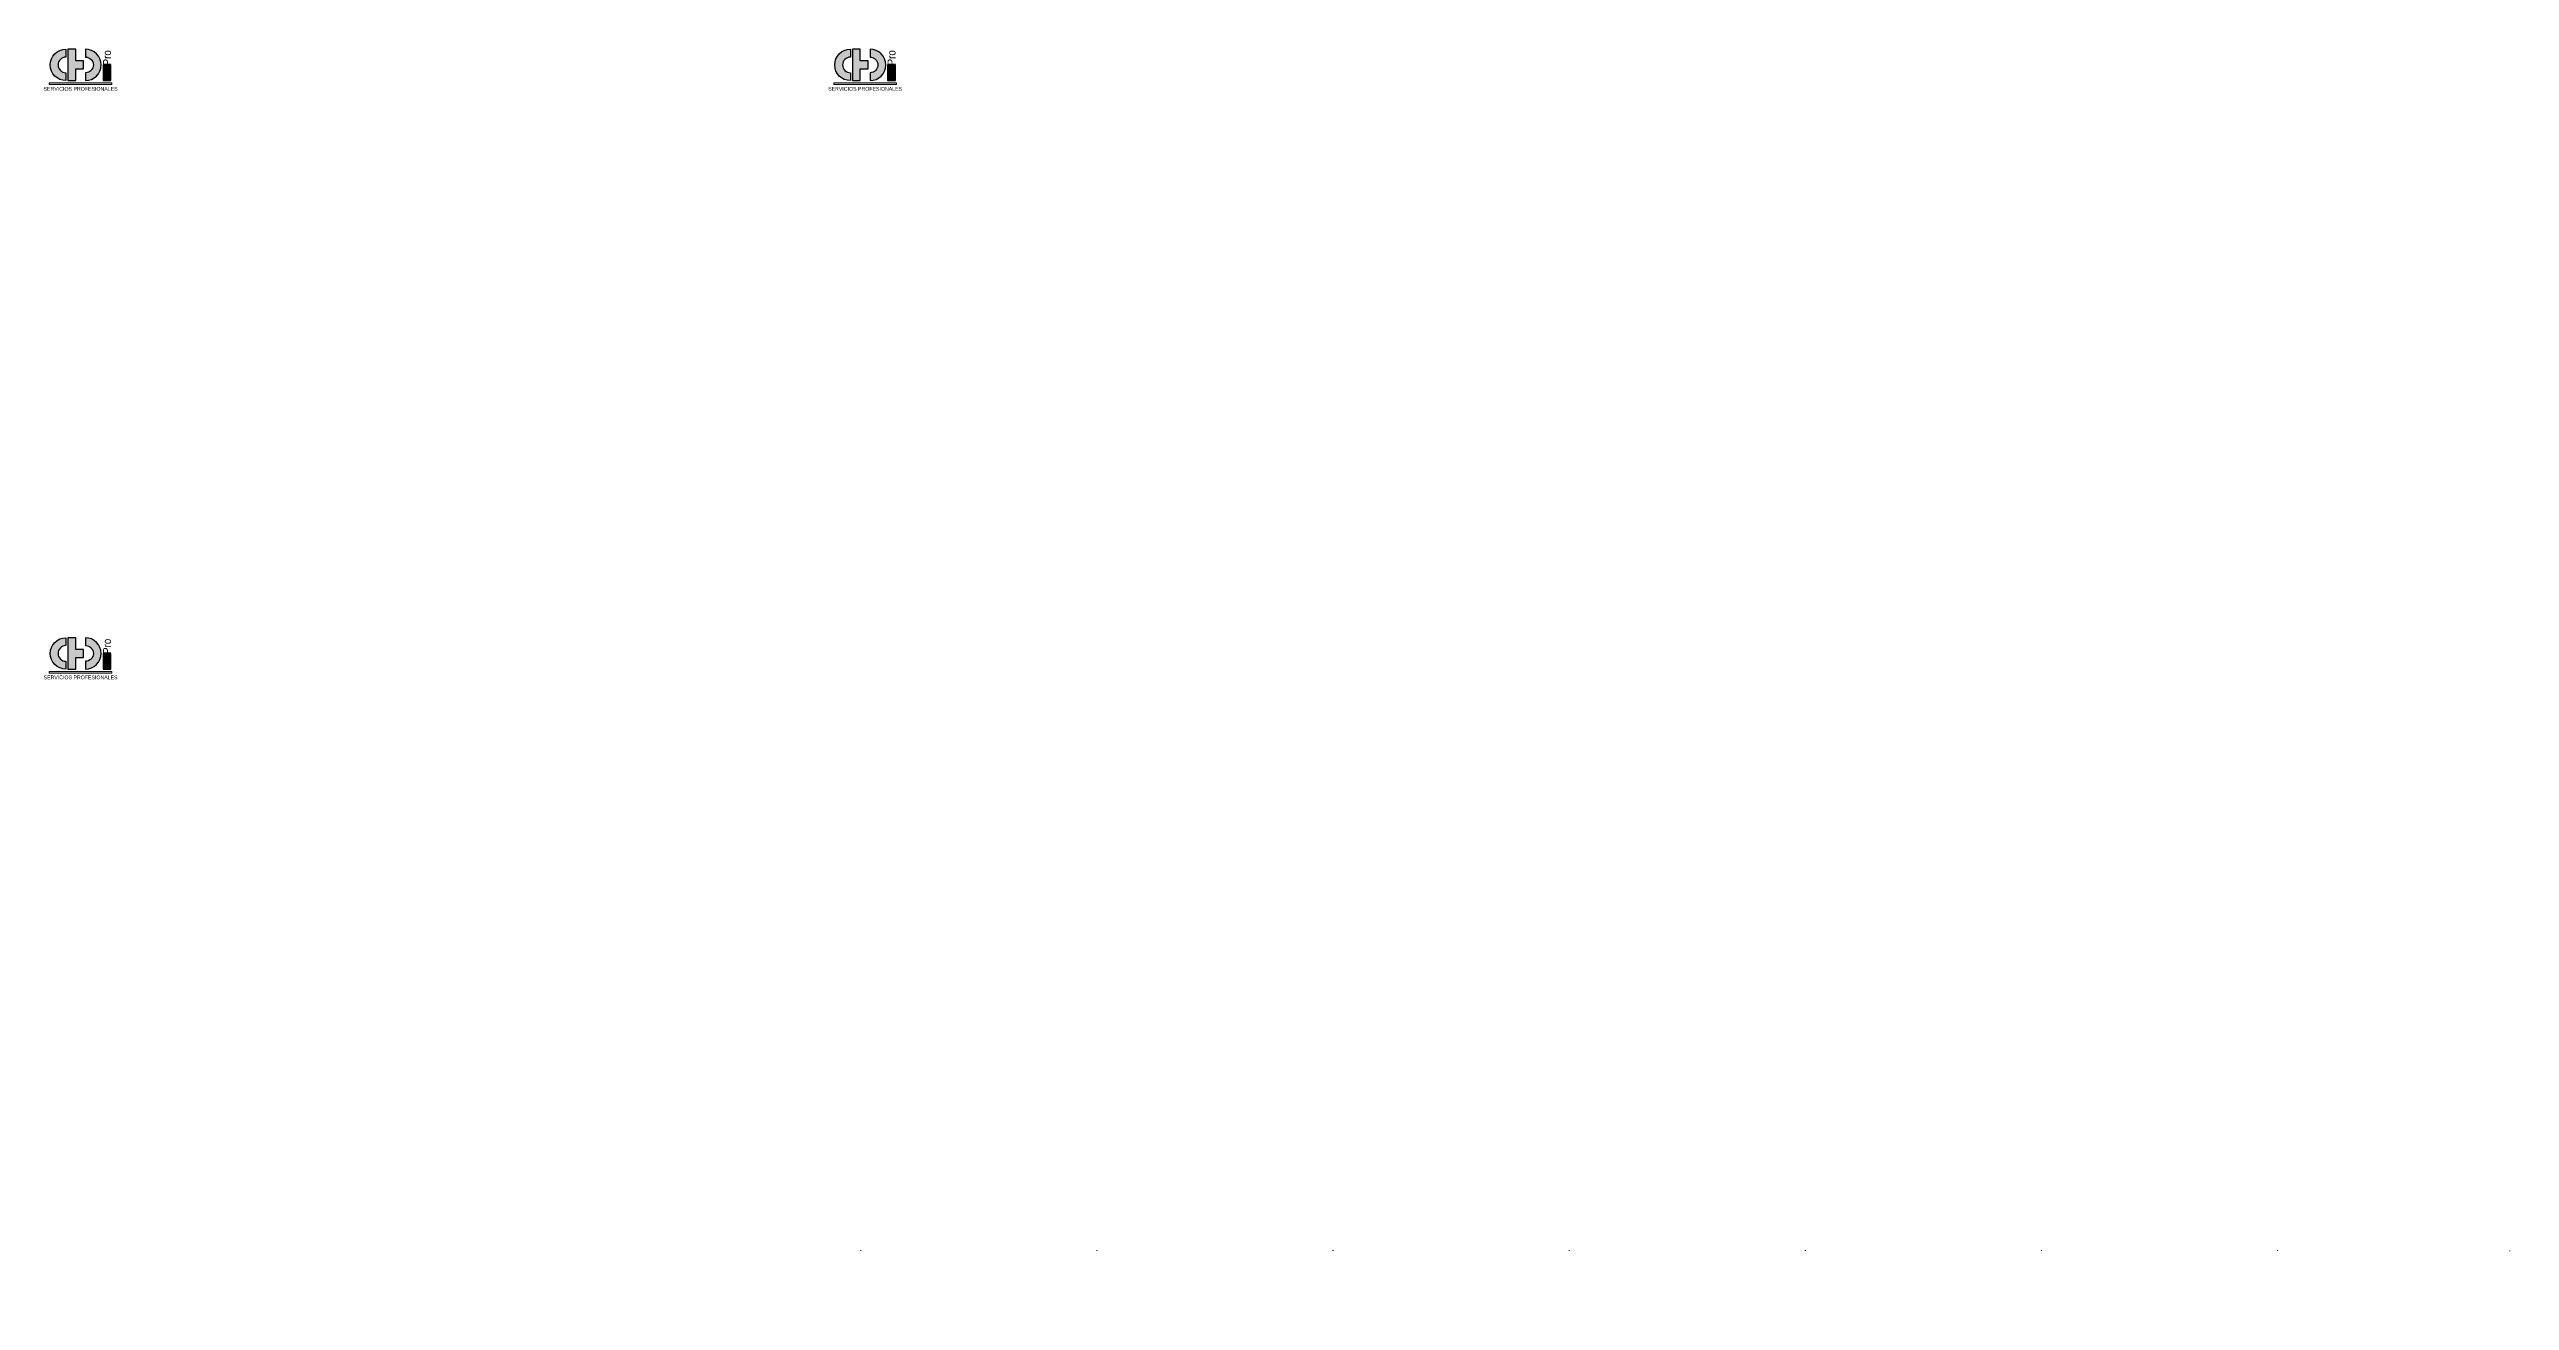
# Paper-space layout 'Perfil PRO' of a CAD drawing. Extents: x -110 to 203, y -28 to 440.
# Drawn here: x -110.2 to 203.4, y 280.6 to 440.1 of the extents above; entities that cross this region are included whole.
import ezdxf
from ezdxf.enums import TextEntityAlignment as Align

# ---------------------------------------------------------------- set-up
doc = ezdxf.new("R2010")
doc.units = 0
doc.linetypes.add('ACAD_ISO07W100', pattern=[3, 0, -3])
doc.layers.get('0').update_dxf_attribs({"color": 255, "plot": 0})
doc.layers.add('G-Title_elements', color=7, linetype='Continuous', lineweight=50, true_color=0x323232)
doc.styles.add('CTDi Corporate', font='Skia.ttf')

# ---------------------------------------------------------------- blocks, each defined once
blk = doc.blocks.new('CTDi_Logo_GRS')
at = {"layer": 'G-Title_elements', "linetype": 'Continuous', "true_color": 0xcccccc}
h = blk.add_hatch(color=254, dxfattribs=at)
h.dxf.hatch_style = 1
h.paths.add_polyline_path([(-1.875, 1), (-1.875, 2, 1), (-1.875, -2), (-1.875, -1, -1)])
h.paths.add_polyline_path([(0.625, 2), (0.625, 1, -1), (0.625, -1), (0.625, -2, 1)])
at = {"layer": 'G-Title_elements', "linetype": 'Continuous'}
h = blk.add_hatch(color=8, dxfattribs=at)
h.dxf.hatch_style = 1
h.paths.add_polyline_path([(-0.625, 0.5), (-0.625, 2), (-1.625, 2), (-1.625, -2), (-0.625, -2), (-0.625, -0.5), (0.375, -0.5), (0.375, 0.5)])
h = blk.add_hatch(color=8, dxfattribs=at)
h.dxf.hatch_style = 1
h.paths.add_polyline_path([(3.875, 0), (2.875, 0), (2.875, -2), (3.875, -2)])
at = {"layer": 'G-Title_elements', "linetype": 'Continuous', "lineweight": 13}
h = blk.add_hatch(color=250, dxfattribs=at)
h.dxf.hatch_style = 1
h.paths.add_polyline_path([(-4, -2.3), (-4, -2.5), (4, -2.5), (4, -2.3)])
at = {"layer": 'G-Title_elements', "linetype": 'Continuous', "lineweight": 30}
for points in [[(-1.875, -1), (-1.875, -2, -1), (-1.875, 2), (-1.875, 1, 1)], [(0.625, -1), (0.625, -2, 1), (0.625, 2), (0.625, 1, -1)]]:
    blk.add_lwpolyline(points, format="xyb", close=True, dxfattribs=at)
for points in [[(0.375, 0.5), (-0.625, 0.5), (-0.625, 2), (-1.625, 2), (-1.625, -2), (-0.625, -2), (-0.625, -0.5), (0.375, -0.5)], [(3.875, 0), (2.875, 0), (2.875, -2), (3.875, -2)]]:
    blk.add_lwpolyline(points, close=True, dxfattribs=at)
at = {"layer": 'G-Title_elements', "linetype": 'Continuous', "lineweight": 13}
blk.add_lwpolyline([(-4, -2.5), (4, -2.5), (4, -2.3), (-4, -2.3)], close=True, dxfattribs=at)
at = {"layer": 'G-Title_elements', "color": 8, "style": 'CTDi Corporate', "width": 0.9125}
blk.add_text('Pro', height=1.02, rotation=90, dxfattribs=at).set_placement((3.875, -0.061))
at = {"layer": 'G-Title_elements', "color": 250, "linetype": 'Continuous', "lineweight": 13, "style": 'CTDi Corporate', "width": 0.8575}
blk.add_text('SERVICIOS PROFESIONALES', height=0.485, dxfattribs=at).set_placement((0, -2.803), align=Align.TOP_CENTER)
blk = doc.blocks.new('CTDi_Logo_BnW')
at = {"layer": 'G-Title_elements', "linetype": 'Continuous', "true_color": 0xffffff}
h = blk.add_hatch(color=7, dxfattribs=at)
h.dxf.hatch_style = 1
h.paths.add_polyline_path([(-1.875, 1), (-1.875, 2, 1), (-1.875, -2), (-1.875, -1, -1)])
h.paths.add_polyline_path([(0.625, 2), (0.625, 1, -1), (0.625, -1), (0.625, -2, 1)])
at = {"layer": 'G-Title_elements', "linetype": 'Continuous'}
h = blk.add_hatch(color=250, dxfattribs=at)
h.dxf.hatch_style = 1
h.paths.add_polyline_path([(-0.625, 0.5), (-0.625, 2), (-1.625, 2), (-1.625, -2), (-0.625, -2), (-0.625, -0.5), (0.375, -0.5), (0.375, 0.5)])
h = blk.add_hatch(color=250, dxfattribs=at)
h.dxf.hatch_style = 1
h.paths.add_polyline_path([(3.875, 0), (2.875, 0), (2.875, -2), (3.875, -2)])
at = {"layer": 'G-Title_elements', "linetype": 'Continuous', "lineweight": 13}
h = blk.add_hatch(color=250, dxfattribs=at)
h.dxf.hatch_style = 1
h.paths.add_polyline_path([(-4, -2.3), (-4, -2.5), (4, -2.5), (4, -2.3)])
at = {"layer": 'G-Title_elements', "linetype": 'Continuous', "lineweight": 30}
for points in [[(-1.875, -1), (-1.875, -2, -1), (-1.875, 2), (-1.875, 1, 1)], [(0.625, -1), (0.625, -2, 1), (0.625, 2), (0.625, 1, -1)]]:
    blk.add_lwpolyline(points, format="xyb", close=True, dxfattribs=at)
for points in [[(0.375, 0.5), (-0.625, 0.5), (-0.625, 2), (-1.625, 2), (-1.625, -2), (-0.625, -2), (-0.625, -0.5), (0.375, -0.5)], [(3.875, 0), (2.875, 0), (2.875, -2), (3.875, -2)]]:
    blk.add_lwpolyline(points, close=True, dxfattribs=at)
at = {"layer": 'G-Title_elements', "linetype": 'Continuous', "lineweight": 13}
blk.add_lwpolyline([(-4, -2.5), (4, -2.5), (4, -2.3), (-4, -2.3)], close=True, dxfattribs=at)
at = {"layer": 'G-Title_elements', "color": 250, "style": 'CTDi Corporate', "width": 0.9125}
blk.add_text('Pro', height=1.02, rotation=90, dxfattribs=at).set_placement((3.875, -0.061))
at = {"layer": 'G-Title_elements', "color": 250, "linetype": 'Continuous', "lineweight": 13, "style": 'CTDi Corporate', "width": 0.8575}
blk.add_text('SERVICIOS PROFESIONALES', height=0.485, dxfattribs=at).set_placement((0, -2.803), align=Align.TOP_CENTER)
blk = doc.blocks.new('CTDi_Logo_COL')
at = {"layer": 'G-Title_elements', "linetype": 'Continuous', "true_color": 0xc80000}
h = blk.add_hatch(color=12, dxfattribs=at)
h.dxf.hatch_style = 1
h.paths.add_polyline_path([(-1.875, 1), (-1.875, 2, 1), (-1.875, -2), (-1.875, -1, -1)])
h.paths.add_polyline_path([(0.625, 2), (0.625, 1, -1), (0.625, -1), (0.625, -2, 1)])
at = {"layer": 'G-Title_elements', "linetype": 'Continuous'}
h = blk.add_hatch(color=8, dxfattribs=at)
h.dxf.hatch_style = 1
h.paths.add_polyline_path([(-0.625, 0.5), (-0.625, 2), (-1.625, 2), (-1.625, -2), (-0.625, -2), (-0.625, -0.5), (0.375, -0.5), (0.375, 0.5)])
h = blk.add_hatch(color=8, dxfattribs=at)
h.dxf.hatch_style = 1
h.paths.add_polyline_path([(3.875, 0), (2.875, 0), (2.875, -2), (3.875, -2)])
at = {"layer": 'G-Title_elements', "linetype": 'Continuous', "lineweight": 13}
h = blk.add_hatch(color=250, dxfattribs=at)
h.dxf.hatch_style = 1
h.paths.add_polyline_path([(-4, -2.3), (-4, -2.5), (4, -2.5), (4, -2.3)])
at = {"layer": 'G-Title_elements', "linetype": 'Continuous', "lineweight": 30}
for points in [[(-1.875, -1), (-1.875, -2, -1), (-1.875, 2), (-1.875, 1, 1)], [(0.625, -1), (0.625, -2, 1), (0.625, 2), (0.625, 1, -1)]]:
    blk.add_lwpolyline(points, format="xyb", close=True, dxfattribs=at)
for points in [[(0.375, 0.5), (-0.625, 0.5), (-0.625, 2), (-1.625, 2), (-1.625, -2), (-0.625, -2), (-0.625, -0.5), (0.375, -0.5)], [(3.875, 0), (2.875, 0), (2.875, -2), (3.875, -2)]]:
    blk.add_lwpolyline(points, close=True, dxfattribs=at)
at = {"layer": 'G-Title_elements', "linetype": 'Continuous', "lineweight": 13}
blk.add_lwpolyline([(-4, -2.5), (4, -2.5), (4, -2.3), (-4, -2.3)], close=True, dxfattribs=at)
at = {"layer": 'G-Title_elements', "color": 8, "style": 'CTDi Corporate', "width": 0.9125}
blk.add_text('Pro', height=1.02, rotation=90, dxfattribs=at).set_placement((3.875, -0.061))
at = {"layer": 'G-Title_elements', "color": 250, "linetype": 'Continuous', "lineweight": 13, "style": 'CTDi Corporate', "width": 0.86}
blk.add_text('SERVICIOS PROFESIONALES', height=0.485, dxfattribs=at).set_placement((0, -2.803), align=Align.TOP_CENTER)

psp = doc.layouts.new('Perfil PRO')

# ---------------------------------------------------------------- linework, layer by layer
at = {"layer": 'G-Title_elements', "color": 254, "linetype": 'ACAD_ISO07W100', "lineweight": 0, "ltscale": 10}
psp.add_lwpolyline([(203.449, -10.006), (-6.801, -10.006), (-6.801, 286.994), (203.449, 286.994)], close=True, dxfattribs=at)

# ---------------------------------------------------------------- block references
for name, p in [('CTDi_Logo_COL', (-106.195, 438.062)), ('CTDi_Logo_BnW', (-6.195, 438.062)), ('CTDi_Logo_GRS', (-106.195, 363.062))]:
    psp.add_blockref(name, p)

doc.saveas('drawing.dxf')
